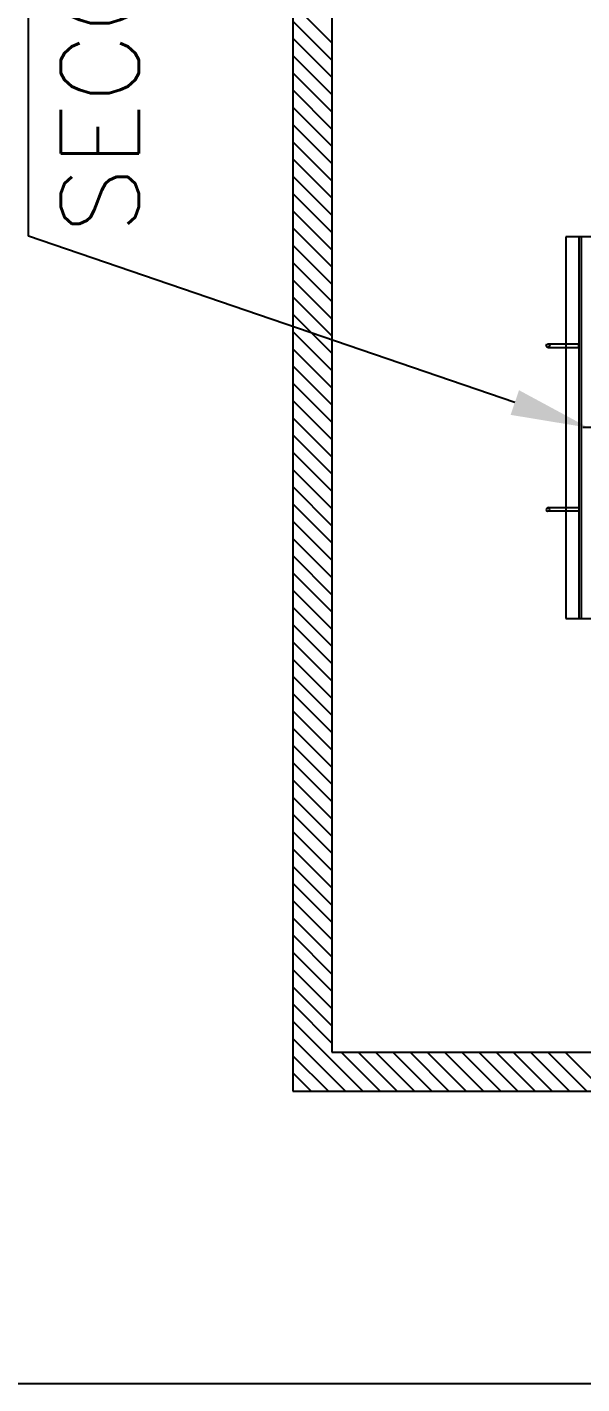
# Model space of a CAD drawing. Header units: metres. Extents: x 530959 to 531458, y 2674234 to 2674577.
# Drawn here: x 531147.951 to 531148.662, y 2674384.177 to 2674385.916 of the extents above; entities that cross this region are included whole.
import ezdxf

# ---------------------------------------------------------------- set-up
doc = ezdxf.new("R2010")
doc.units = ezdxf.units.M
doc.linetypes.add('PDF_IMPORT', pattern=[1, 0.8, -0.2])
doc.layers.add('300mm Hume Pipe', color=74, linetype='Continuous')
doc.layers.add('IDT', color=7, linetype='Continuous')
doc.styles.add('RomanS', font='romans.shx')
doc.linetypes.add('FOUNDATION LAYOUT$0$FENCELINE1', pattern='A,6.35,-2.54,[133,ltypeshp.shx,S=2.54,R=0,X=-2.54,Y=0],-2.54,25.4', length=36.83)

# ---------------------------------------------------------------- blocks, each defined once
blk = doc.blocks.new('IDT')
at = {"layer": 'IDT', "color": 7, "ltscale": 0.1}
for p, q in [((27.8558, 22.1108), (26.1561, 22.1108)), ((27.8558, 20.4105), (27.8558, 22.1108))]:
    blk.add_line(p, q, dxfattribs=at)
at = {"layer": 'IDT', "color": 8, "ltscale": 0.1}
for p, q in [((27.8558, 22.1108), (26.1561, 22.1108)), ((27.8558, 20.4105), (27.8558, 22.1108))]:
    blk.add_line(p, q, dxfattribs=at)
at = {"layer": 'IDT', "color": 8, "linetype": 'Continuous'}
for p, q in [((27.5069, 22.0608), (27.4569, 22.1108)), ((27.529, 22.0608), (27.479, 22.1108)), ((27.5511, 22.0608), (27.5011, 22.1108)), ((27.5732, 22.0608), (27.5232, 22.1108)), ((27.5953, 22.0608), (27.5453, 22.1108)), ((27.6173, 22.0608), (27.5673, 22.1108)), ((27.6394, 22.0608), (27.5894, 22.1108)), ((27.6615, 22.0608), (27.6115, 22.1108)), ((27.6836, 22.0608), (27.6336, 22.1108)), ((27.7057, 22.0608), (27.6557, 22.1108)), ((27.7278, 22.0608), (27.6778, 22.1108)), ((27.7499, 22.0608), (27.6999, 22.1108)), ((27.772, 22.0608), (27.722, 22.1108)), ((27.7941, 22.0608), (27.7441, 22.1108)), ((27.8558, 22.0212), (27.7662, 22.1108)), ((27.8558, 22.0433), (27.7883, 22.1108)), ((27.8558, 22.0654), (27.8104, 22.1108)), ((27.8558, 22.0875), (27.8325, 22.1108)), ((27.8558, 22.1096), (27.8546, 22.1108)), ((27.8558, 21.9991), (27.8058, 22.0491)), ((27.8558, 21.977), (27.8058, 22.027)), ((27.8558, 21.9549), (27.8058, 22.0049)), ((27.8558, 21.9328), (27.8058, 21.9828)), ((27.8558, 21.9107), (27.8058, 21.9607)), ((27.8558, 21.8886), (27.8058, 21.9386)), ((27.8558, 21.8665), (27.8058, 21.9165)), ((27.8558, 21.8444), (27.8058, 21.8944)), ((27.8558, 21.8223), (27.8058, 21.8723)), ((27.8558, 21.8002), (27.8058, 21.8502)), ((27.8558, 21.7781), (27.8058, 21.8281)), ((27.8558, 21.756), (27.8058, 21.806)), ((27.8558, 21.7339), (27.8058, 21.7839)), ((27.8558, 21.7118), (27.8058, 21.7618)), ((27.8558, 21.6897), (27.8058, 21.7397)), ((27.8558, 21.6676), (27.8058, 21.7176)), ((27.8558, 21.6455), (27.8058, 21.6955)), ((27.8558, 21.6234), (27.8058, 21.6734)), ((27.8558, 21.6013), (27.8058, 21.6513)), ((27.8558, 21.5792), (27.8058, 21.6292)), ((27.8558, 21.5571), (27.8058, 21.6071)), ((27.8558, 21.535), (27.8058, 21.585)), ((27.8558, 21.5129), (27.8058, 21.5629)), ((27.8558, 21.4908), (27.8058, 21.5408)), ((27.8558, 21.4687), (27.8058, 21.5187)), ((27.8558, 21.4466), (27.8058, 21.4966)), ((27.8558, 21.4246), (27.8058, 21.4746)), ((27.8558, 21.4025), (27.8058, 21.4525)), ((27.8558, 21.3804), (27.8058, 21.4304)), ((27.8558, 21.3583), (27.8058, 21.4083)), ((27.8558, 21.3362), (27.8058, 21.3862)), ((27.8558, 21.3141), (27.8058, 21.3641)), ((27.8558, 21.292), (27.8058, 21.342)), ((27.8558, 21.2699), (27.8058, 21.3199)), ((27.8558, 21.2478), (27.8058, 21.2978)), ((27.8558, 21.2257), (27.8058, 21.2757)), ((27.8558, 21.2036), (27.8058, 21.2536)), ((27.8558, 21.1815), (27.8058, 21.2315)), ((27.8558, 21.1594), (27.8058, 21.2094)), ((27.8558, 21.1373), (27.8058, 21.1873)), ((27.8558, 21.1152), (27.8058, 21.1652)), ((27.8558, 21.0931), (27.8058, 21.1431)), ((27.8558, 21.071), (27.8058, 21.121)), ((27.8558, 21.0489), (27.8058, 21.0989)), ((27.8558, 21.0268), (27.8058, 21.0768)), ((27.8558, 21.0047), (27.8058, 21.0547)), ((27.8558, 20.9826), (27.8058, 21.0326)), ((27.8558, 20.9605), (27.8058, 21.0105)), ((27.8558, 20.9384), (27.8058, 20.9884)), ((27.8558, 20.9163), (27.8058, 20.9663)), ((27.8558, 20.8942), (27.8058, 20.9442)), ((27.8558, 20.8721), (27.8058, 20.9221)), ((27.8558, 20.85), (27.8058, 20.9)), ((27.8558, 20.8279), (27.8058, 20.8779)), ((27.8558, 20.8058), (27.8058, 20.8558)), ((27.8558, 20.7837), (27.8058, 20.8337)), ((27.8558, 20.7616), (27.8058, 20.8116)), ((27.8558, 20.7395), (27.8058, 20.7895)), ((27.8558, 20.7174), (27.8058, 20.7674))]:
    blk.add_line(p, q, dxfattribs=at)
at = {"layer": 'IDT', "color": 7}
for p, q in [((27.8058, 22.0608), (26.2061, 22.0608)), ((27.8058, 20.4605), (27.8058, 22.0608))]:
    blk.add_line(p, q, dxfattribs=at)
at = {"layer": 'IDT', "color": 8}
for p, q in [((27.8058, 22.0608), (26.2061, 22.0608)), ((27.8058, 20.4605), (27.8058, 22.0608)), ((27.5713, 21.2284), (28.195, 21.0153)), ((28.195, 21.0153), (28.195, 20.1306))]:
    blk.add_line(p, q, dxfattribs=at)
at = {"layer": 'IDT', "color": 0, "lineweight": 25}
for p, q in [((27.5058, 21.5053), (27.279, 21.5053)), ((27.489, 21.5053), (27.4857, 21.5053)), ((27.4857, 21.5053), (27.4857, 21.0162)), ((27.489, 21.0162), (27.489, 21.5053)), ((27.5058, 21.0162), (27.5058, 21.5053)), ((27.489, 21.3631), (27.489, 21.3677)), ((27.489, 21.3677), (27.529, 21.3677)), ((27.5271, 21.367), (27.5265, 21.3657)), ((27.529, 21.3677), (27.5271, 21.367)), ((27.5303, 21.367), (27.529, 21.3677)), ((27.531, 21.3657), (27.5303, 21.367)), ((27.529, 21.3631), (27.489, 21.3631)), ((27.5265, 21.3657), (27.5271, 21.3638)), ((27.5271, 21.3638), (27.529, 21.3631)), ((27.529, 21.3631), (27.5303, 21.3638)), ((27.5303, 21.3638), (27.531, 21.3657)), ((27.529, 21.1577), (27.489, 21.1577)), ((27.489, 21.1577), (27.489, 21.1538)), ((27.489, 21.1538), (27.529, 21.1538)), ((27.5265, 21.1557), (27.5271, 21.157)), ((27.5271, 21.1538), (27.5265, 21.1557)), ((27.5271, 21.157), (27.529, 21.1577)), ((27.529, 21.1538), (27.5271, 21.1538)), ((27.529, 21.1577), (27.5303, 21.157)), ((27.5303, 21.1538), (27.529, 21.1538)), ((27.5303, 21.157), (27.531, 21.1557)), ((27.531, 21.1557), (27.5303, 21.1538)), ((27.279, 21.0162), (27.5058, 21.0162)), ((27.4857, 21.0162), (27.489, 21.0162))]:
    blk.add_line(p, q, dxfattribs=at)
at = {"layer": 'IDT', "color": 0, "linetype": 'PDF_IMPORT', "lineweight": 25, "ltscale": 0.156666}
blk.add_line((27.1336, 21.2604), (27.5245, 21.2604), dxfattribs=at)
at = {"layer": 'IDT', "color": 7, "linetype": 'FOUNDATION LAYOUT$0$FENCELINE1', "ltscale": 0.01}
blk.add_lwpolyline([(33.902, 18.4101), (33.9018, 22.4854), (21.4107, 22.4854)], dxfattribs=at)
at = {"layer": 'IDT', "color": 8}
blk.add_solid([(27.5659, 21.2126), (27.4767, 21.2607), (27.5767, 21.2442)], dxfattribs=at)
at = {"layer": 'IDT', "color": 8, "style": 'RomanS'}
blk.add_text('SECONDARY', height=0.1, rotation=270, dxfattribs=at).set_placement((28.0535, 21.0121))

msp = doc.modelspace()

# ---------------------------------------------------------------- hatches: boundary and pattern name
at = {"layer": '300mm Hume Pipe'}
h = msp.add_hatch(dxfattribs=at)
h.set_pattern_fill('ANSI37', color=74)
h.set_pattern_definition([(45, (0, 0), (-0.0883883476483, 0.0883883476483), []), (135, (0, 0), (-0.0883883476483, -0.0883883476483), [])])
edge = h.paths.add_edge_path(flags=17)
edge.add_line((531137.2214, 2674376.4973), (531137.2214, 2674392.2452))
edge.add_arc((531138.1214, 2674392.2452), 0.9, 90, 180, ccw=False)
edge.add_line((531138.1214, 2674393.1452), (531141.1042, 2674393.1452))
edge.add_line((531141.1042, 2674393.1452), (531141.1042, 2674392.8452))
edge.add_line((531141.1042, 2674392.8452), (531138.4214, 2674392.8452))
edge.add_arc((531138.4214, 2674391.9452), 0.9, 90, 180)
edge.add_line((531137.5214, 2674391.9452), (531137.5214, 2674376.7973))
edge.add_arc((531138.4214, 2674376.7973), 0.9, 180, 270)
edge.add_line((531138.4214, 2674375.8973), (531263.8278, 2674375.8973))
edge.add_line((531263.8278, 2674375.8973), (531263.8278, 2674375.5973))
edge.add_line((531263.8278, 2674375.5973), (531138.1214, 2674375.5973))
edge.add_arc((531138.1214, 2674376.4973), 0.9, 180, 270, ccw=False)
edge = h.paths.add_edge_path()
edge.add_line((531138.0013, 2674375.4772), (531263.8278, 2674375.4772))
edge.add_line((531263.8278, 2674375.4772), (531263.8278, 2674375.1772))
edge.add_line((531263.8278, 2674375.1772), (531137.7013, 2674375.1772))
edge.add_arc((531137.7013, 2674376.0772), 0.9, 180, 270, ccw=False)
edge.add_line((531136.8013, 2674376.0772), (531136.8013, 2674392.6292))
edge.add_arc((531137.7013, 2674392.6292), 0.9, 90, 180, ccw=False)
edge.add_line((531137.7013, 2674393.5292), (531141.1042, 2674393.5292))
edge.add_line((531141.1042, 2674393.5292), (531141.1042, 2674393.2292))
edge.add_line((531141.1042, 2674393.2292), (531138.0013, 2674393.2292))
edge.add_arc((531138.0013, 2674392.3292), 0.9, 90, 180)
edge.add_line((531137.1013, 2674392.3292), (531137.1013, 2674376.3772))
edge.add_arc((531138.0013, 2674376.3772), 0.9, 180, 270)

# ---------------------------------------------------------------- block references
at = {"layer": 'IDT', "color": 8, "rotation": 180}
msp.add_blockref('IDT', (531176.1473, 2674406.663), dxfattribs=at)

doc.saveas('drawing.dxf')
